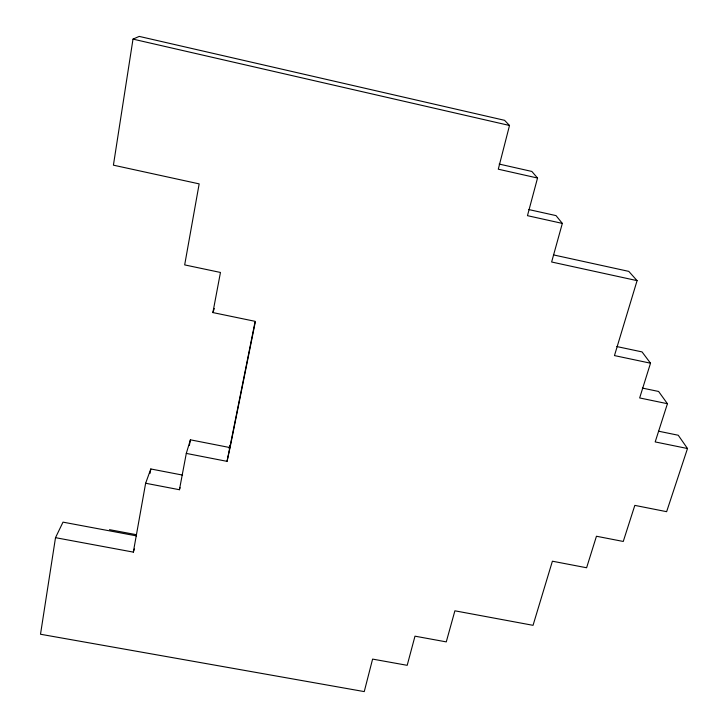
<?xml version="1.0" encoding="UTF-8"?>
<svg xmlns="http://www.w3.org/2000/svg" width="728" height="728" viewBox="0 0 728 728"><rect width="100%" height="100%" fill="white"/><g stroke="black" fill="none" stroke-linecap="round" stroke-linejoin="round"><path stroke-width="1.09" d="M136.5 535.89L63.008 522.14L55.51 537.673L40.504 634.243L364.255 691.6L372.599 659.095L407.189 665.319L414.987 636.172L446.273 641.887L454.891 610.81L533.042 625.325L552.397 561.206L586.604 567.758L596.45 536.245L623.259 541.459L634.825 505.378L666.63 511.675L687.496 448.521L678.25 435.244L658.713 431.231M687.496 448.521L655.182 441.923L667.43 403.712L639.657 397.943L650.514 363.199L614.459 355.583L637.082 280.635L551.633 261.998L562.335 223.405L527.463 215.67L537.537 178.032L498.289 169.196L509.509 125.471L504.559 120.311L139.221 36.4L133.006 39.121L113.413 165.165L199.163 183.875L184.675 264.901L220.457 272.454L212.885 312.576L255.155 321.339L227.045 461.352L186.295 453.408L179.434 489.726L145.636 483.246L133.324 552.115L55.51 537.673M150.023 473.382L150.814 468.969L182.61 475.102M189.371 445.372L190.418 439.821L230.057 447.602L255.273 322.067M229.165 448.612L229.811 445.381L229.338 447.547M227.045 461.352L230.057 447.602M179.434 489.726L180.043 487.669M186.295 453.408L190.418 439.821M133.324 552.115L134.407 548.957M212.885 312.576L214.305 308.499M145.636 483.246L150.814 468.969M109.473 529.656L136.036 534.625M642.378 388.079L658.603 391.464L667.43 403.712M616.816 346.555L642.041 351.906L650.514 363.199M553.435 254.891L628.783 271.38L637.082 280.635M528.683 209.537L556.019 215.606L562.335 223.405M499.162 164.064L531.85 171.444L537.537 178.032M133.006 39.121L509.509 125.471"/></g></svg>
